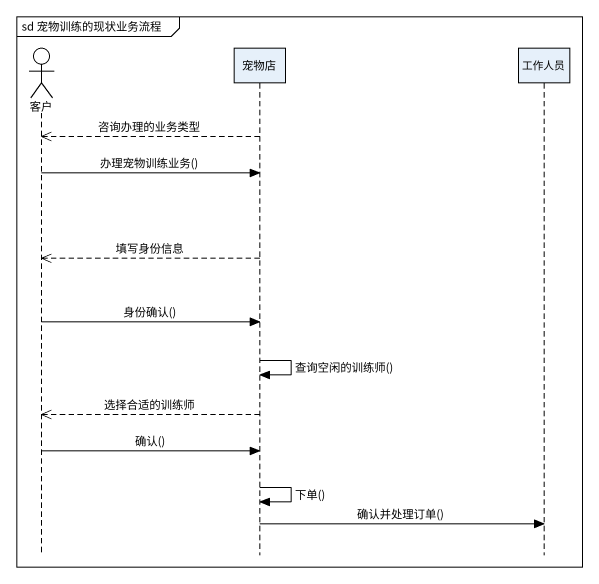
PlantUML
@startuml
mainframe sd 宠物训练的现状业务流程
hide footbox
actor 客户
participant 宠物店
participant 工作人员

宠物店 -->> 客户 : 咨询办理的业务类型
客户 -> 宠物店 : 办理宠物训练业务()
宠物店 -->> 客户 : 填写身份信息
客户 -> 宠物店 : 身份确认()
宠物店 -> 宠物店 : 查询空闲的训练师()
宠物店 -->> 客户 : 选择合适的训练师
客户 -> 宠物店 : 确认()
宠物店 -> 宠物店 : 下单()
宠物店 -> 工作人员 : 确认并处理订单()
@enduml
